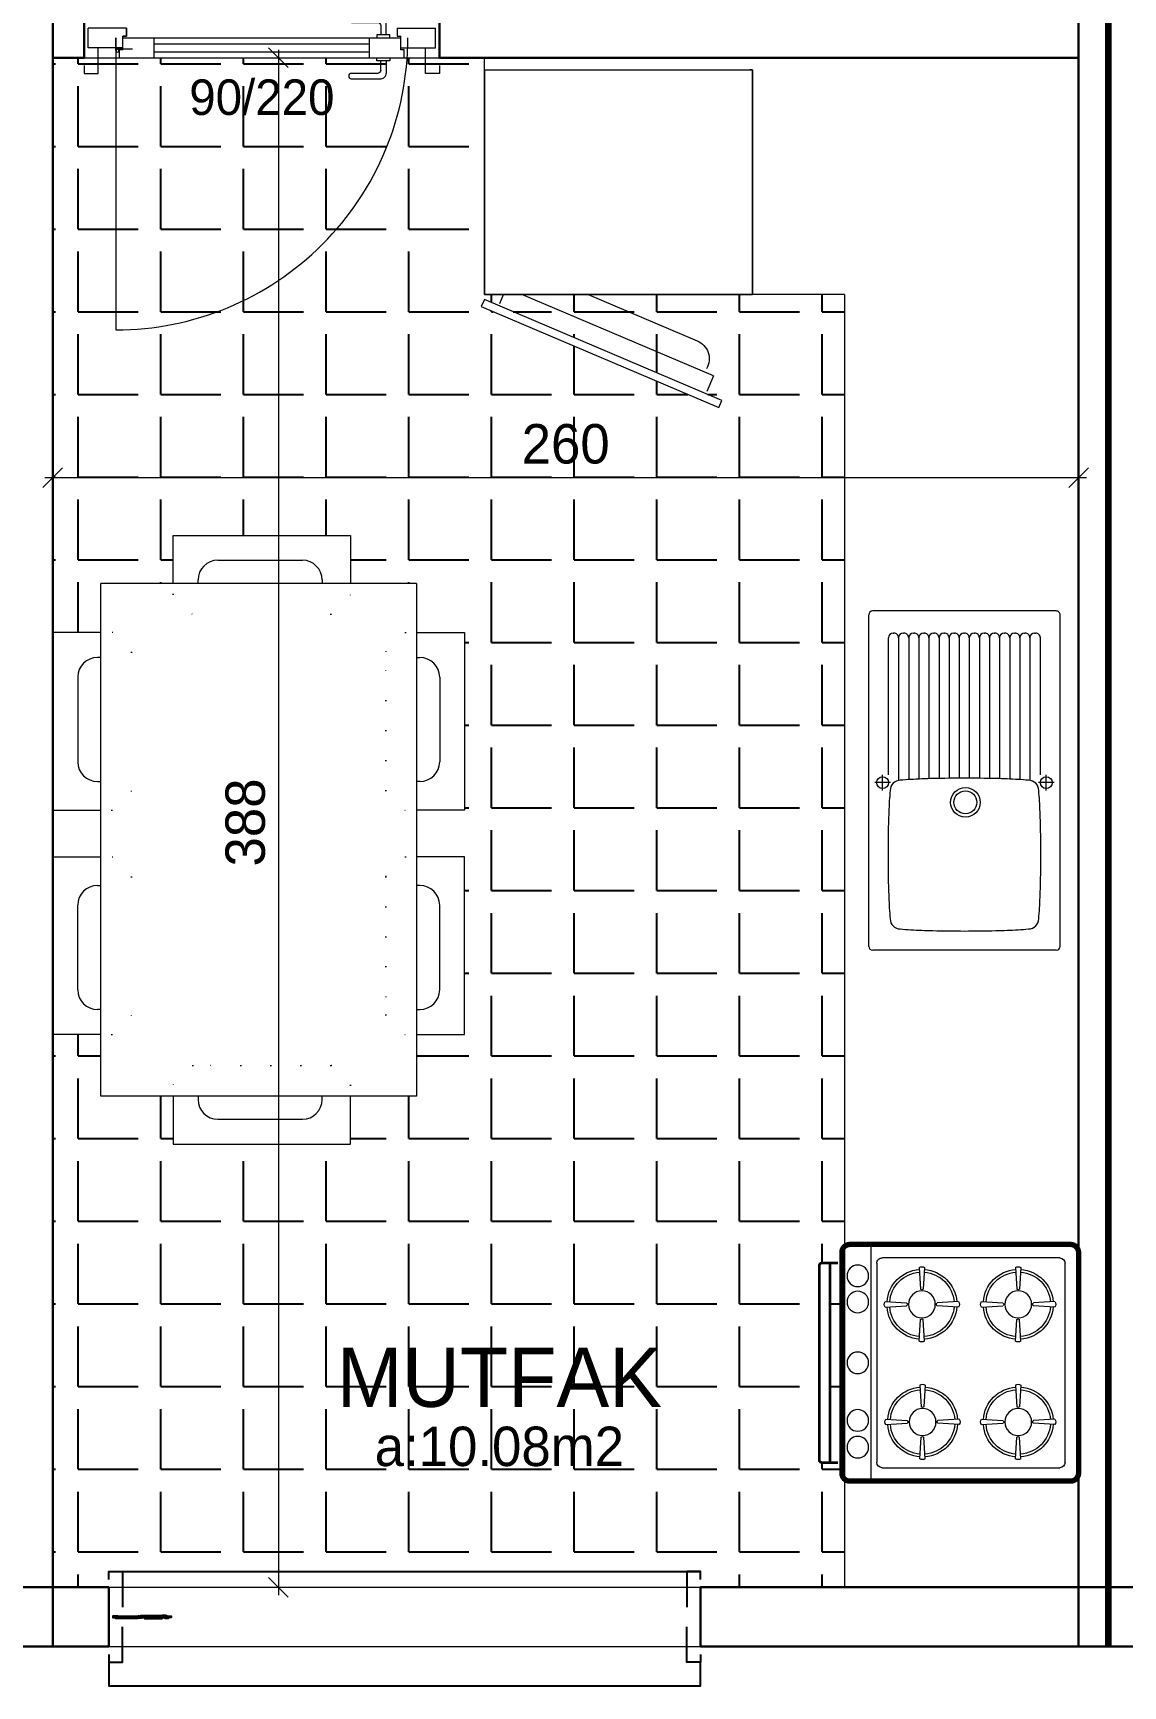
# Model space of a CAD drawing. Header units: centimetres. Extents: x 562865 to 1310255, y -148070 to 32737.
# Drawn here: x 617427.7 to 617703.9, y 17065.3 to 17484.3 of the extents above; entities that cross this region are included whole.
import ezdxf
from ezdxf.enums import TextEntityAlignment as Align

# ---------------------------------------------------------------- set-up
doc = ezdxf.new("R2010")
doc.units = ezdxf.units.CM
doc.header["$LTSCALE"] = 2.5
doc.linetypes.add('ACAD_ISO07W100', pattern=[3, 0, -3])
doc.layers.get('0').update_dxf_attribs({"color": 86})
for name, color, linetype in [('alan', 7, 'Continuous'), ('kapi-yazi', 7, 'Continuous'), ('mahal', 7, 'Continuous'), ('pencere', 7, 'Continuous'), ('tarama', 173, 'Continuous')]:
    doc.layers.add(name, color=color, linetype=linetype)
for name, color, linetype, lineweight in [('DUVAR', 4, 'Continuous', 30), ('duvar-kesim', 7, 'Continuous', 0), ('iç ölçü', 106, 'Continuous', 18), ('kapi', 9, 'Continuous', 0), ('kolon', 1, 'Continuous', 53)]:
    doc.layers.add(name, color=color, linetype=linetype, lineweight=lineweight)
doc.styles.add('PINAR', font='comic.ttf')
doc.dimstyles.new('TEMİZ ÖLÇÜ', dxfattribs={"dimtxt": 10, "dimasz": 5, "dimexe": 1.8, "dimexo": 0.625, "dimgap": 3, "dimtad": 1, "dimdec": 0, "dimrnd": 0.5, "dimzin": 1, "dimdsep": 46, "dimtxsty": 'PINAR', "dimblk": 'OBLIQUE', "dimcen": 0.9, "dimdle": 2, "dimclrd": 256, "dimclre": 256, "dimclrt": 7, "dimadec": 0, "dimazin": 0, "dimtfac": 1, "dimtdec": 0, "dimtofl": 0, "dimtmove": 2, "dimatfit": 2, "dimfxl": 10, "dimfxlon": 1, "dimlwd": -1, "dimlwe": -1, "dimarcsym": 0})

# ---------------------------------------------------------------- blocks, each defined once
blk = doc.blocks.new('_Oblique')
at = {"color": 0, "linetype": 'ByBlock', "lineweight": -2}
blk.add_line((-0.5, -0.5), (0.5, 0.5), dxfattribs=at)
blk = doc.blocks.new('*D1233')
at = {"layer": 'Defpoints', "color": 0}
for p in [(617432.67, 17370.68), (617692.67, 17371.57), (617692.67, 17370.68)]:
    blk.add_point(p, dxfattribs=at)
at = {"layer": 'iç ölçü'}
for p, q in [((617430.67, 17371.57), (617694.67, 17371.57)), ((617432.67, 17371.3), (617432.67, 17373.37)), ((617692.67, 17371.3), (617692.67, 17373.37))]:
    blk.add_line(p, q, dxfattribs=at)
at = {"layer": 'iç ölçü', "linetype": 'ByBlock', "xscale": 5, "yscale": 5, "zscale": 5, "rotation": 180}
blk.add_blockref('_Oblique', (617432.67, 17371.57), dxfattribs=at)
at = {"layer": 'iç ölçü', "linetype": 'ByBlock', "xscale": 5, "yscale": 5, "zscale": 5}
blk.add_blockref('_Oblique', (617692.67, 17371.57), dxfattribs=at)
at = {"layer": 'iç ölçü', "color": 7, "insert": (617562.67, 17380.08), "char_height": 10, "attachment_point": 5, "style": 'PINAR'}
blk.add_mtext('260', dxfattribs=at)
blk = doc.blocks.new('*D1234')
at = {"layer": 'Defpoints', "color": 0}
for p in [(617478.79, 17478.01), (617484.05, 17090.3), (617489.86, 17090.3)]:
    blk.add_point(p, dxfattribs=at)
at = {"layer": 'iç ölçü'}
for p, q in [((617489.86, 17480.01), (617489.86, 17088.3)), ((617479.86, 17478.01), (617491.66, 17478.01)), ((617484.67, 17090.3), (617491.66, 17090.3))]:
    blk.add_line(p, q, dxfattribs=at)
at = {"layer": 'iç ölçü', "linetype": 'ByBlock', "xscale": 5, "yscale": 5, "zscale": 5}
for p, rotation in [((617489.86, 17478.01), 90), ((617489.86, 17090.3), 270)]:
    blk.add_blockref('_Oblique', p, dxfattribs=dict(at, rotation=rotation))
at = {"layer": 'iç ölçü', "color": 7, "insert": (617481.5, 17284.16), "char_height": 10, "attachment_point": 5, "rotation": 90, "style": 'PINAR'}
blk.add_mtext('388', dxfattribs=at)
blk = doc.blocks.new('fm-door1')
at = {"linetype": 'Continuous'}
for p, q in [((90, 50), (910, 50)), ((90, 50), (90, 30)), ((190, 50), (190, 0)), ((810, 50), (810, 0)), ((910, 50), (910, 30)), ((0, 25), (0, -25)), ((100, 25), (0, 25)), ((79.7, 31.8), (79.7, -0.3)), ((84, 27.6), (127.8, 27.6)), ((100, 30), (90, 30)), ((100, 30), (100, -5)), ((100, 30), (100, -5)), ((100, 0), (900, 0)), ((910, 30), (900, 30)), ((900, 30), (900, -5)), ((900, 25), (1000, 25)), ((1000, 25), (1000, -25)), ((110, -25), (0, -25)), ((100, -5), (110, -5)), ((110, -5), (100, -5)), ((110, -5), (110, -25)), ((110, -25), (110, -5)), ((890, -25), (890, -5)), ((890, -5), (900, -5)), ((890, -25), (1000, -25))]:
    blk.add_line(p, q, dxfattribs=at)
at = {"color": 8, "linetype": 'Continuous'}
for p, q in [((190, 35), (810, 35)), ((190, 15), (810, 15))]:
    blk.add_line(p, q, dxfattribs=at)
at = {"linetype": 'Continuous'}
for points in [[(857.6, 58.1), (857.6, 88.9, 0.414214), (842.4, 104.1), (758.6, 104.1, 1), (758.6, 88.9), (834.8, 88.9, -0.414214), (842.4, 81.3), (842.4, 58.1)], [(857.6, -8.1), (857.6, -38.9, -0.414214), (842.4, -54.1), (758.6, -54.1, -1), (758.6, -38.9), (834.8, -38.9, 0.414214), (842.4, -31.3), (842.4, -8.1)]]:
    blk.add_lwpolyline(points, format="xyb", dxfattribs=at)
for points in [[(869, 50), (869, 58.1), (831, 58.1), (831, 50)], [(869, 0), (869, -8.1), (831, -8.1), (831, 0)]]:
    blk.add_lwpolyline(points, dxfattribs=at)
blk.add_circle((84, 31.8), 4.26, dxfattribs=at)
blk = doc.blocks.new('fm-win2')
at = {"color": 8, "linetype": 'Continuous'}
for p, q in [((11, 1.4), (11, 0.2)), ((11, 1.4), (54.3, 1.4)), ((11, 0.2), (54.3, 0.2)), ((12, 1.4), (12, 0.2)), ((12.8, 3), (52.5, 3)), ((53.3, 1.4), (53.3, 0.2)), ((54.3, 1.4), (54.3, 0.2)), ((63.9, 0.3), (63.9, -0.9)), ((63.9, 0.3), (103.2, 0.3)), ((64.9, 0.3), (64.9, -0.9)), ((102.2, 0.3), (102.2, -0.9)), ((103.2, 0.3), (103.2, -0.9)), ((12.9, -1.9), (52.3, -1.9)), ((63.9, -0.9), (103.2, -0.9)), ((65.4, -3.3), (101.6, -3.3))]:
    blk.add_line(p, q, dxfattribs=at)
at = {"linetype": 'Continuous'}
for points in [[(7, -1.8), (0, -1.8), (0, 1.8), (7, 1.8)], [(7.5, -1.7), (7.5, -0.1), (7.2, -0.1), (7.2, 0.2), (7.5, 0.2), (7.5, 0.7), (7.2, 0.7), (7.2, 1), (7.5, 1), (7.5, 2), (6.2, 2), (6.2, 2.7), (5.6, 2.7), (5.5, 2), (5.2, 2), (5.4, 3), (12.5, 3), (12.7, 2), (12.4, 2), (12.3, 2.7), (11.7, 2.7), (11.7, 2), (10.5, 2), (10.5, 1), (10.8, 1), (10.8, 0.7), (10.5, 0.7), (10.5, 0.2), (10.8, 0.2), (10.8, -0.1), (10.5, -0.1), (10.5, -1.7), (10.8, -1.7), (10.8, -2), (7.2, -2), (7.2, -1.7)], [(58, 2), (59.2, 2), (59.2, 2.7), (59.8, 2.7), (59.9, 2), (60.2, 2), (60, 3), (52.8, 3), (52.6, 2), (52.9, 2), (53, 2.7), (53.5, 2.7), (53.5, 2), (54.7, 2), (54.7, 1), (54.4, 1), (54.4, 0.7), (54.7, 0.7), (54.7, 0.2), (54.4, 0.2), (54.4, -0.1), (54.7, -0.1), (54.7, -1.7), (54.4, -1.7), (54.4, -2), (58.3, -2), (58.3, -1.7), (58, -1.7), (58, -0.1), (58.3, -0.1), (58.3, 0.2), (58, 0.2), (58, 0.7), (58.3, 0.7), (58.3, 1), (58, 1)], [(63.1, -1.2), (63.1, 0.9), (63.9, 0.9), (63.9, 1.6), (64.4, 1.6), (64.5, 0.9), (64.9, 0.9), (64.7, 1.9), (59.8, 1.9), (59.8, 1.6), (59.9, 1.6), (59.9, 0.8), (59.1, 0.8), (59.1, -0.2), (60.1, -0.2), (60.1, -1.8), (59.1, -1.8), (59.1, -2.3), (57.5, -2.3), (57.5, -3.5), (63.4, -3.5), (63.4, -3.2), (63.1, -3.2), (63.1, -1.4), (63.4, -1.4), (63.4, -1.2)], [(104, -1.4), (103.7, -1.4), (103.7, -1.2), (104, -1.2), (104, 0.9), (103.1, 0.9), (103.1, 1.6), (102.6, 1.6), (102.5, 0.9), (102.2, 0.9), (102.4, 1.9), (107.3, 1.9), (107.3, 1.6), (107.2, 1.6), (107.2, 0.8), (108, 0.8), (108, -0.2), (107, -0.2), (107, -1.8), (108, -1.8), (108, -2.3), (109.5, -2.3), (109.5, -3.5), (103.7, -3.5), (103.7, -3.2), (104, -3.2)], [(109, 0.7), (108.7, 0.7), (108.7, 1), (109, 1), (109, 2), (107.8, 2), (107.8, 2.7), (107.2, 2.7), (107.1, 2), (106.8, 2), (107, 3), (114.4, 3), (114.6, 2), (114.2, 2), (114.1, 2.7), (113.6, 2.7), (113.6, 2), (112.3, 2), (112.3, 1), (112.6, 1), (112.6, 0.7), (112.3, 0.7), (112.3, 0.2), (112.6, 0.2), (112.6, -0.1), (112.3, -0.1), (112.3, -1.7), (112.6, -1.7), (112.6, -2), (108.7, -2), (108.7, -1.7), (109, -1.7), (109, -0.1), (108.7, -0.1), (108.7, 0.2), (109, 0.2)], [(113, -1.8), (120, -1.8), (120, 1.8), (113, 1.8)]]:
    blk.add_lwpolyline(points, close=True, dxfattribs=at)
at = {"color": 8, "linetype": 'Continuous'}
blk.add_lwpolyline([(63.4, 1.9), (65.2, 3.7), (101.8, 3.7), (103.6, 1.9)], dxfattribs=at)
for points in [[(10.9, -1.4), (10.9, -1.9), (12.6, -1.9), (12.6, -0.5), (12.3, -0.5), (12.3, -1), (11.8, -1), (11.8, -0.5), (11.5, -0.5), (11.5, -1.1), (10.7, -1.1), (10.7, -0.5), (10.6, -0.5), (10.6, -1.4)], [(54.3, -1.4), (54.3, -1.9), (52.6, -1.9), (52.6, -0.5), (52.9, -0.5), (52.9, -1), (53.4, -1), (53.4, -0.5), (53.7, -0.5), (53.7, -1.1), (54.5, -1.1), (54.5, -0.5), (54.6, -0.5), (54.6, -1.4)], [(63.2, -2.4), (63.5, -2.4), (63.5, -3.3), (65.2, -3.3), (65.2, -1.6), (64.9, -1.6), (64.9, -2.1), (64.4, -2.1), (64.4, -1.6), (64.1, -1.6), (64.1, -2.1), (63.3, -2.1), (63.3, -1.6), (63.2, -1.6)], [(103.9, -2.4), (103.6, -2.4), (103.6, -3.3), (101.9, -3.3), (101.9, -1.6), (102.2, -1.6), (102.2, -2.1), (102.7, -2.1), (102.7, -1.6), (103, -1.6), (103, -2.1), (103.8, -2.1), (103.8, -1.6), (103.9, -1.6)]]:
    blk.add_lwpolyline(points, close=True, dxfattribs=at)
blk = doc.blocks.new('A$C6E22183B')
at = {"color": 33}
for p, q in [((30.49, 154.3), (75.49, 154.3)), ((30.49, 142.15), (30.49, 154.3)), ((75.49, 154.3), (75.49, 142.15)), ((92.18, 142.15), (12.18, 142.15)), ((12.18, 12.15), (12.18, 142.15)), ((92.18, 142.15), (92.18, 12.15)), ((0, 129.67), (0, 84.67)), ((12.18, 129.67), (0, 129.67)), ((92.18, 129.67), (104.36, 129.67)), ((104.36, 129.67), (104.36, 84.67)), ((0, 84.67), (12.18, 84.67)), ((104.36, 84.67), (92.18, 84.67)), ((0, 27.79), (0, 72.79)), ((0, 72.79), (12.18, 72.79)), ((104.36, 72.79), (92.18, 72.79)), ((104.36, 27.79), (104.36, 72.79)), ((12.18, 27.79), (0, 27.79)), ((92.18, 27.79), (104.36, 27.79)), ((92.18, 12.15), (12.18, 12.15)), ((30.49, 12.15), (30.49, 0)), ((75.49, 0), (75.49, 12.15)), ((30.49, 0), (75.49, 0))]:
    blk.add_line(p, q, dxfattribs=at)
for p, q in [((41.83, 148), (63.26, 148)), ((36.83, 142.15), (36.83, 143)), ((68.26, 143), (68.26, 142.15)), ((12.18, 123.34), (11.31, 123.34)), ((92.18, 123.34), (93.06, 123.34)), ((6.31, 118.34), (6.31, 96.37)), ((98.06, 118.34), (98.06, 96.91)), ((11.31, 91.91), (12.18, 91.91)), ((93.06, 91.91), (92.18, 91.91)), ((11.31, 65.55), (12.18, 65.55)), ((93.06, 65.55), (92.18, 65.55)), ((6.31, 39.13), (6.31, 60.55)), ((98.06, 39.13), (98.06, 60.55)), ((12.18, 34.13), (11.31, 34.13)), ((92.18, 34.13), (93.06, 34.13)), ((36.83, 12.15), (36.83, 11.31)), ((68.26, 11.31), (68.26, 12.15)), ((41.83, 6.31), (63.26, 6.31))]:
    blk.add_line(p, q)
at = {"linetype": 'ACAD_ISO07W100'}
for p, q in [((30.49, 139.37), (30.49, 142.15)), ((75.49, 142.15), (75.49, 139.37)), ((84.44, 89.67), (84.44, 124.67)), ((84.44, 67.79), (84.44, 32.79)), ((70.49, 19.93), (35.49, 19.93))]:
    blk.add_line(p, q, dxfattribs=at)
for centre, start, end in [((41.83, 143), 90, 180), ((63.26, 143), 0, 90), ((11.31, 118.34), 90, 180), ((93.06, 118.34), 0, 90), ((11.31, 96.91), 180, 270), ((93.06, 96.91), 270, 0), ((11.31, 60.55), 90, 180), ((93.06, 60.55), 0, 90), ((11.31, 39.13), 180, 270), ((93.06, 39.13), 270, 0), ((41.83, 11.31), 180, 270), ((63.26, 11.31), 270, 0)]:
    blk.add_arc(centre, 5, start, end)
for centre, start, end in [((35.49, 139.37), 180, 270), ((70.49, 139.37), 270, 0), ((14.93, 124.67), 0, 90), ((89.44, 124.67), 90, 180), ((14.93, 89.67), 270, 0), ((89.44, 89.67), 180, 270), ((14.93, 67.79), 0, 90), ((89.44, 67.79), 90, 180), ((14.93, 32.79), 270, 0), ((89.44, 32.79), 180, 270), ((35.49, 14.93), 90, 180), ((70.49, 14.93), 0, 90)]:
    blk.add_arc(centre, 5, start, end, dxfattribs=at)
blk = doc.blocks.new('Buzdlb')
at = {"linetype": 'Continuous'}
for p, q in [((-33.99, -61), (-33.99, -4.04)), ((-33.99, -4.04), (-33.99, -61)), ((28.3, -1), (-28.3, -1)), ((34.01, -4.04), (34.01, -61)), ((-33.29, -61), (-33.99, -61)), ((-33.99, -61), (-33.29, -61)), ((34.01, -61), (-33.29, -61)), ((34.79, -64.1), (-25.43, -89.69))]:
    blk.add_line(p, q, dxfattribs=at)
blk.add_line((-33.99, -61), (34.01, -61))
at = {"color": 8, "linetype": 'Continuous'}
for p, q in [((-26.21, -87.87), (34.01, -62.27)), ((-24.1, -81.65), (24.5, -61)), ((7.7, -61), (-19.95, -72.75)), ((30.09, -63.29), (29.12, -61)), ((34.01, -62.27), (34.79, -64.1)), ((-24.1, -81.65), (-22.42, -85.6)), ((-25.43, -89.69), (-26.21, -87.87))]:
    blk.add_line(p, q, dxfattribs=at)
at = {"linetype": 'Continuous'}
blk.add_lwpolyline([(34.01, -4.04), (-33.29, -4.04), (-33.99, -4.04), (-33.29, -4.04)], dxfattribs=at)
at = {"color": 8, "linetype": 'Continuous'}
blk.add_arc((-17.99, -77.35), 5, 113.0218, 209.5883, dxfattribs=at)
blk = doc.blocks.new('Firin-1')
for p, q in [((-25.48, -3.44), (24.97, -3.44)), ((-26.84, -49.81), (-26.84, -4.81)), ((26.34, -4.81), (26.34, -49.81)), ((-30.25, -52.62), (29.75, -52.62)), ((24.97, -51.17), (-25.48, -51.17))]:
    blk.add_line(p, q)
at = {"color": 8}
for p, q in [((-15.93, -6.01), (-15.59, -11.47)), ((-14.57, -6.01), (-14.91, -11.47)), ((13.88, -6.01), (14.22, -11.47)), ((15.25, -6.01), (14.91, -11.47)), ((-24.57, -14.64), (-19.11, -14.99)), ((-24.57, -16.01), (-19.11, -15.67)), ((-5.94, -14.64), (-11.39, -14.99)), ((-5.94, -16.01), (-11.39, -15.67)), ((5.25, -14.64), (10.71, -14.99)), ((5.25, -16.01), (10.71, -15.67)), ((23.88, -14.64), (18.42, -14.99)), ((23.88, -16.01), (18.42, -15.67)), ((-15.93, -24.64), (-15.59, -19.19)), ((-14.57, -24.64), (-14.91, -19.19)), ((13.88, -24.64), (14.22, -19.19)), ((15.25, -24.64), (14.91, -19.19)), ((-15.93, -30.27), (-15.59, -35.73)), ((-14.57, -30.27), (-14.91, -35.73)), ((13.88, -30.43), (14.22, -35.89)), ((15.25, -30.43), (14.91, -35.89)), ((-24.57, -38.9), (-19.11, -39.24)), ((-24.57, -40.27), (-19.11, -39.92)), ((-5.94, -38.9), (-11.39, -39.24)), ((-5.94, -40.27), (-11.39, -39.92)), ((5.25, -39.07), (10.71, -39.41)), ((5.25, -40.43), (10.71, -40.09)), ((23.88, -39.07), (18.42, -39.41)), ((23.88, -40.43), (18.42, -40.09)), ((-15.93, -48.9), (-15.59, -43.44)), ((-14.57, -48.9), (-14.91, -43.44)), ((13.88, -49.06), (14.22, -43.61)), ((15.25, -49.06), (14.91, -43.61))]:
    blk.add_line(p, q, dxfattribs=at)
at = {"const_width": 1.36}
blk.add_lwpolyline([(29.75, -2.08), (29.75, -57.99, -0.414214), (27.7, -60.03), (-28.21, -60.03, -0.414214), (-30.25, -57.99), (-30.25, -2.08, -0.414214), (-28.21, -0.03), (27.7, -0.03, -0.414214)], format="xyb", close=True, dxfattribs=at)
at = {"color": 8, "const_width": 0.682}
for points in [[(-25.53, -61.03), (-25.53, -65.08)], [(-25.53, -63.03), (25.03, -63.03)], [(25.03, -65.08), (25.03, -61.03)], [(-24.85, -65.76), (24.34, -65.76)]]:
    blk.add_lwpolyline(points, dxfattribs=at)
for points in [[(-25.53, -65.08, 0.414214), (-24.85, -65.76, 0.414214)], [(24.34, -65.76, 0.414214), (25.03, -65.08, 0.414214)]]:
    blk.add_lwpolyline(points, format="xyb", dxfattribs=at)
at = {"color": 8}
for centre, radius in [((-15.25, -15.33), 3.41), ((14.56, -15.33), 3.41), ((-15.25, -39.58), 3.41), ((14.56, -39.75), 3.41), ((-21.65, -55.99), 2.73), ((-14.86, -55.99), 2.73), ((-0.25, -55.99), 2.73), ((15.16, -55.99), 2.73), ((21.78, -55.99), 2.73)]:
    blk.add_circle(centre, radius, dxfattribs=at)
for centre, start, end in [((-25.48, -4.81), 90, 180), ((24.97, -4.81), 0, 90), ((-25.48, -49.81), 180, 270), ((24.97, -49.81), 270, 0)]:
    blk.add_arc(centre, 1.36, start, end)
for centre, radius, start, end in [((-15.25, -15.33), 8.86, 94.2199, 175.7801), ((-15.25, -15.33), 8.18, 94.2736, 175.7264), ((-15.25, -6.9), 1.12, 52.346, 127.654), ((-15.25, -15.33), 8.18, 4.2736, 85.7264), ((-15.25, -15.33), 8.86, 4.2199, 85.7801), ((14.56, -15.33), 8.86, 94.2199, 175.7801), ((14.56, -15.33), 8.18, 94.2736, 175.7264), ((14.56, -6.9), 1.12, 52.346, 127.654), ((14.56, -15.33), 8.18, 4.2736, 85.7264), ((14.56, -15.33), 8.86, 4.2199, 85.7801), ((-15.25, -11.23), 0.415, 214.85, 325.15), ((14.56, -11.23), 0.415, 214.85, 325.15), ((-23.68, -15.33), 1.12, 142.346, 217.654), ((-15.25, -15.33), 8.86, 184.2199, 265.7801), ((-15.25, -15.33), 8.18, 184.2736, 265.7264), ((-19.35, -15.33), 0.415, 304.85, 55.15), ((-15.25, -15.33), 8.18, 274.2736, 355.7264), ((-15.25, -15.33), 8.86, 274.2199, 355.7801), ((-11.16, -15.33), 0.415, 124.85, 235.15), ((-6.82, -15.33), 1.12, 322.346, 37.654), ((6.14, -15.33), 1.12, 142.346, 217.654), ((14.56, -15.33), 8.86, 184.2199, 265.7801), ((14.56, -15.33), 8.18, 184.2736, 265.7264), ((10.47, -15.33), 0.415, 304.85, 55.15), ((14.56, -15.33), 8.18, 274.2736, 355.7264), ((14.56, -15.33), 8.86, 274.2199, 355.7801), ((18.66, -15.33), 0.415, 124.85, 235.15), ((22.99, -15.33), 1.12, 322.346, 37.654), ((-15.25, -19.42), 0.415, 34.85, 145.15), ((14.56, -19.42), 0.415, 34.85, 145.15), ((-15.25, -23.76), 1.12, 232.346, 307.654), ((14.56, -23.76), 1.12, 232.346, 307.654), ((-15.25, -39.58), 8.86, 94.2199, 175.7801), ((-15.25, -39.58), 8.18, 94.2736, 175.7264), ((-15.25, -31.15), 1.12, 52.346, 127.654), ((-15.25, -39.58), 8.18, 4.2736, 85.7264), ((-15.25, -39.58), 8.86, 4.2199, 85.7801), ((14.56, -39.75), 8.86, 94.2199, 175.7801), ((14.56, -39.75), 8.18, 94.2736, 175.7264), ((14.56, -31.32), 1.12, 52.346, 127.654), ((14.56, -39.75), 8.18, 4.2736, 85.7264), ((14.56, -39.75), 8.86, 4.2199, 85.7801), ((-15.25, -35.49), 0.415, 214.85, 325.15), ((14.56, -35.65), 0.415, 214.85, 325.15), ((-23.68, -39.58), 1.12, 142.346, 217.654), ((-15.25, -39.58), 8.86, 184.2199, 265.7801), ((-15.25, -39.58), 8.18, 184.2736, 265.7264), ((-19.35, -39.58), 0.415, 304.85, 55.15), ((-15.25, -39.58), 8.18, 274.2736, 355.7264), ((-15.25, -39.58), 8.86, 274.2199, 355.7801), ((-11.16, -39.58), 0.415, 124.85, 235.15), ((-6.82, -39.58), 1.12, 322.346, 37.654), ((6.14, -39.75), 1.12, 142.346, 217.654), ((14.56, -39.75), 8.86, 184.2199, 265.7801), ((14.56, -39.75), 8.18, 184.2736, 265.7264), ((10.47, -39.75), 0.415, 304.85, 55.15), ((14.56, -39.75), 8.18, 274.2736, 355.7264), ((14.56, -39.75), 8.86, 274.2199, 355.7801), ((18.66, -39.75), 0.415, 124.85, 235.15), ((22.99, -39.75), 1.12, 322.346, 37.654), ((-15.25, -43.68), 0.415, 34.85, 145.15), ((14.56, -43.84), 0.415, 34.85, 145.15), ((-15.25, -48.01), 1.12, 232.346, 307.654), ((14.56, -48.18), 1.12, 232.346, 307.654)]:
    blk.add_arc(centre, radius, start, end, dxfattribs=at)
blk = doc.blocks.new('Evye-2')
for p, q in [((-37.5, -23), (-37.5, 23.5)), ((-36.5, 24.5), (47.5, 24.5)), ((3, 21), (7, 21)), ((5, 19), (5, 23)), ((48.5, -23), (48.5, 23.5)), ((3, -20.5), (7, -20.5)), ((5, -22.5), (5, -18.5)), ((-36.5, -24), (47.5, -24))]:
    blk.add_line(p, q)
at = {"color": 8}
for p, q in [((41.7, 16.9366), (5.5459, 16.9366)), ((7, 19.5), (41.7, 19.5)), ((42.9, 18.3), (42.9, 18.1366)), ((41.7, 14.3766), (6, 14.3766)), ((42.9, 15.7366), (42.9, 15.5766)), ((42.9, 13.1766), (42.9, 13.0166)), ((41.7, 11.8166), (6, 11.8166)), ((41.7, 9.2566), (6, 9.2566)), ((42.9, 10.6166), (42.9, 10.4566)), ((41.7, 6.6966), (6.0519, 6.6966)), ((42.9, 8.0566), (42.9, 7.8966)), ((42.9, 5.4966), (42.9, 5.3366)), ((41.7, 4.1366), (6.0917, 4.1366)), ((41.7, 1.5766), (6.1117, 1.5766)), ((42.9, 2.9366), (42.9, 2.7766)), ((42.9, 0.3766), (42.9, 0.2166)), ((41.7, -3.5434), (6.0928, -3.5434)), ((41.7, -0.9834), (6.1121, -0.9834)), ((42.9, -2.1834), (42.9, -2.3434)), ((41.7, -6.1034), (6.0537, -6.1034)), ((42.9, -4.7434), (42.9, -4.9034)), ((42.9, -7.3034), (42.9, -7.4634)), ((41.7, -8.6634), (6, -8.6634)), ((41.7, -11.2234), (6, -11.2234)), ((42.9, -9.8634), (42.9, -10.0234)), ((42.9, -12.4234), (42.9, -12.5834)), ((41.7, -16.3434), (5.5602, -16.3434)), ((41.7, -13.7834), (6, -13.7834)), ((42.9, -14.9834), (42.9, -15.1434)), ((7, -19), (41.7, -19)), ((42.9, -17.5434), (42.9, -17.8))]:
    blk.add_line(p, q, dxfattribs=at)
for centre, radius in [((5, 21), 1.5), ((0, 0), 3.75), ((0, 0), 2.9), ((5, -20.5), 1.5)]:
    blk.add_circle(centre, radius)
for centre, radius, start, end in [((-36.5, 23.5), 1, 90, 180), ((47.5, 23.5), 1, 0, 90), ((-29.5, 16.5), 2.5831, 90, 180), ((-22.9779, -47.8015), 67.2017, 93.313256, 95.56949), ((-17.2225, -147.2206), 166.7873, 91.373663, 93.313194), ((-13.2502, -312.8726), 332.4869, 89.999972, 91.373679), ((-13.2498, -312.8726), 332.4869, 88.626321, 90.000028), ((-9.2775, -147.2206), 166.7873, 86.686806, 88.626337), ((-3.5221, -47.8011), 67.2014, 84.430506, 86.686741), ((3, 16.5), 2.5831, 0, 90), ((134.2205, 4.2225), 166.7873, 176.686806, 178.626337), ((34.8012, 9.9778), 67.2016, 174.430498, 176.686733), ((-61.3012, 9.9779), 67.2016, 3.313246, 5.569481), ((-160.7205, 4.2225), 166.7873, 1.373663, 3.313194), ((299.8725, 0.2501), 332.4869, 178.626321, 180.000028), ((-326.3725, 0.2501), 332.4869, 359.999972, 1.373679), ((299.8725, 0.2498), 332.4869, 179.999972, 181.373679), ((-326.3726, 0.2498), 332.4869, 358.626321, 0.000028), ((134.2205, -3.7226), 166.7873, 181.373663, 183.313194), ((-160.7205, -3.7226), 166.7873, 356.686806, 358.626337), ((34.8012, -9.4779), 67.2015, 183.313269, 185.569504), ((-29.5, -16), 2.5831, 180, 270), ((3, -16), 2.5831, 270, 0), ((-61.3012, -9.478), 67.2015, 354.430518, 356.686753), ((-22.9779, 48.3014), 67.2017, 264.43051, 266.686744), ((-17.2225, 147.7205), 166.7873, 266.686806, 268.626337), ((-13.2502, 313.3725), 332.4869, 268.626321, 270.000028), ((-13.2498, 313.3725), 332.4869, 269.999972, 271.373679), ((-9.2775, 147.7205), 166.7873, 271.373663, 273.313194), ((-3.5221, 48.301), 67.2014, 273.313238, 275.569472), ((-36.5, -23), 1, 180, 270), ((47.5, -23), 1, 270, 0)]:
    blk.add_arc(centre, radius, start, end)
for centre, start, end in [((41.7, 18.3), 0, 90), ((41.7, 18.1366), 270, 0), ((41.7, 15.7366), 0, 90), ((41.7, 15.5766), 270, 0), ((41.7, 13.1766), 0, 90), ((41.7, 13.0166), 270, 0), ((41.7, 10.6166), 0, 90), ((41.7, 10.4566), 270, 0), ((41.7, 8.0566), 0, 90), ((41.7, 7.8966), 270, 0), ((41.7, 5.4966), 0, 90), ((41.7, 5.3366), 270, 0), ((41.7, 2.9366), 0, 90), ((41.7, 2.7766), 270, 0), ((41.7, 0.3766), 0, 90), ((41.7, 0.2166), 270, 0), ((41.7, -2.1834), 0, 90), ((41.7, -2.3434), 270, 0), ((41.7, -4.7434), 0, 90), ((41.7, -4.9034), 270, 0), ((41.7, -7.3034), 0, 90), ((41.7, -7.4634), 270, 0), ((41.7, -9.8634), 0, 90), ((41.7, -10.0234), 270, 0), ((41.7, -12.4234), 0, 90), ((41.7, -12.5834), 270, 0), ((41.7, -14.9834), 0, 90), ((41.7, -15.1434), 270, 0), ((41.7, -17.5434), 0, 90), ((41.7, -17.8), 270, 0)]:
    blk.add_arc(centre, 1.2, start, end, dxfattribs=at)

msp = doc.modelspace()

# ---------------------------------------------------------------- hatches: boundary and pattern name
at = {"layer": 'tarama'}
h = msp.add_hatch(dxfattribs=at)
h.set_pattern_fill('ANGLE,_O', color=256, scale=3)
h.set_pattern_definition([(0, (0, 0), (0, 20.955), [15.24, -5.715]), (90, (0, 0), (-20.955, 1e-15), [15.24, -5.715])])
h.paths.add_polyline_path([(617633.37, 17418.01), (617568.37, 17418.01), (617596.01, 17406.27, -0.448194), (617598.4, 17399.2, 0.448194), (617596.01, 17406.27), (617568.37, 17418.01), (617542.05, 17418.01), (617542.05, 17478.01), (617530.66, 17478.01), (617440.66, 17478.01), (617432.67, 17478.01), (617432.67, 17332.3), (617444.85, 17332.3), (617444.85, 17344.78), (617463.16, 17344.78), (617463.16, 17356.93), (617508.16, 17356.93), (617508.16, 17344.78), (617524.85, 17344.78), (617524.85, 17332.3), (617537.03, 17332.3), (617537.03, 17287.3), (617524.85, 17287.3), (617524.85, 17275.42), (617537.03, 17275.42), (617537.03, 17230.42), (617524.85, 17230.42), (617524.85, 17214.78), (617508.16, 17214.78), (617508.16, 17202.63), (617463.16, 17202.63), (617463.16, 17214.78), (617444.85, 17214.78), (617444.85, 17230.42), (617432.67, 17230.42), (617432.67, 17090.3), (617446.86, 17090.3), (617450.36, 17090.3), (617450.36, 17094.3), (617593.36, 17094.3), (617593.36, 17090.3), (617596.86, 17090.3), (617633.37, 17090.3), (617633.37, 17117.71, -0.217311), (617632.67, 17119.25), (617632.67, 17175.16, -0.217311), (617633.37, 17176.71)])
h.paths.add_polyline_path([(617627.62, 17172.49), (617629.67, 17172.49), (617629.67, 17121.93), (617627.62, 17121.93, -0.414214), (617626.94, 17122.61), (617626.94, 17171.81, -0.414214)], flags=16)
h.paths.add_polyline_path([(617601.5, 17389.32), (617541.27, 17414.91), (617542.05, 17416.74), (617602.27, 17391.15)], flags=16)
h.paths.add_polyline_path([(617460.82, 17460.31), (617510.51, 17460.31), (617510.51, 17476.06), (617460.82, 17476.06)], flags=24)
h.paths.add_polyline_path([(617510.25, 17117.34), (617581.46, 17117.34), (617581.46, 17134.42), (617510.25, 17134.42)], flags=24)
h.paths.add_polyline_path([(617497.43, 17130.64), (617594.28, 17130.64), (617594.28, 17156.26), (617497.43, 17156.26)], flags=24)
h.paths.add_polyline_path([(617548.27, 17390.59), (617577.06, 17390.59), (617577.06, 17369.57), (617548.27, 17369.57)], flags=24)

# ---------------------------------------------------------------- linework, layer by layer
at = {"layer": 'DUVAR'}
for p, q in [((617692.67, 17853.01), (617692.67, 17075.3)), ((617432.67, 17505.35), (617432.67, 17075.3)), ((617440.66, 17488.01), (617440.66, 17478.01)), ((617530.66, 17488.01), (617530.66, 17478.01)), ((617440.66, 17478.01), (617432.67, 17478.01)), ((617692.67, 17478.01), (617530.66, 17478.01)), ((617355.31, 17090.3), (617446.86, 17090.3)), ((617446.86, 17090.3), (617446.86, 17075.3)), ((617596.86, 17090.3), (617744.13, 17090.3)), ((617596.86, 17090.3), (617596.86, 17075.3)), ((617355.31, 17075.3), (617446.86, 17075.3)), ((617596.86, 17075.3), (617744.13, 17075.3))]:
    msp.add_line(p, q, dxfattribs=at)
at = {"layer": 'duvar-kesim'}
for p, q in [((617440.66, 17478.01), (617530.66, 17478.01)), ((617446.86, 17090.3), (617596.86, 17090.3)), ((617446.86, 17075.3), (617596.86, 17075.3))]:
    msp.add_line(p, q, dxfattribs=at)
at = {"layer": 'iç ölçü'}
for p, q in [((617542.05, 17418.01), (617542.05, 17478.01)), ((617633.37, 17418.01), (617542.05, 17418.01)), ((617633.37, 17418.01), (617633.37, 17090.3))]:
    msp.add_line(p, q, dxfattribs=at)
at = {"layer": 'kapi'}
for points in [[(617440.66, 17476.01), (617440.66, 17474.01), (617444.16, 17474.01), (617444.16, 17480.51)], [(617530.66, 17476.01), (617530.66, 17474.01), (617527.16, 17474.01), (617527.16, 17480.51)]]:
    msp.add_lwpolyline(points, dxfattribs=at)
msp.add_lwpolyline([(617448.66, 17483.01), (617448.66, 17409.01, 0.414214), (617522.66, 17483.01, 0.414214)], format="xyb", dxfattribs=at)
at = {"layer": 'kolon', "color": 6, "lineweight": 100}
msp.add_line((617700.17, 17863.01), (617700.17, 17075.3), dxfattribs=at)
at = {"layer": 'pencere'}
for points in [[(617446.86, 17092.3), (617446.86, 17094.3), (617450.36, 17094.3), (617450.36, 17085.3)], [(617446.86, 17094.3), (617596.86, 17094.3)], [(617596.86, 17092.3), (617596.86, 17094.3), (617593.36, 17094.3), (617593.36, 17085.3)], [(617446.86, 17073.3), (617446.86, 17071.3), (617450.36, 17071.3), (617450.36, 17080.3)], [(617596.86, 17073.3), (617596.86, 17071.3), (617593.36, 17071.3), (617593.36, 17080.3)], [(617446.86, 17071.3), (617446.86, 17065.3), (617596.86, 17065.3), (617596.86, 17071.3)]]:
    msp.add_lwpolyline(points, dxfattribs=at)

# ---------------------------------------------------------------- block references
at = {"layer": 'iç ölçü', "xscale": -1}
msp.add_blockref('Buzdlb', (617576.06, 17479.01), dxfattribs=at)
at = {"layer": 'iç ölçü'}
msp.add_blockref('A$C6E22183B', (617432.67, 17202.63), dxfattribs=at)
at = {"layer": 'iç ölçü', "extrusion": (0, 0, -1), "xscale": -1, "zscale": -1, "rotation": 270}
msp.add_blockref('Evye-2', (-617663.99, 17289.27), dxfattribs=at)
at = {"layer": 'iç ölçü', "xscale": -1, "rotation": 270}
msp.add_blockref('Firin-1', (617692.7, 17147.46), dxfattribs=at)
at = {"layer": 'kapi', "xscale": 0.08799999999973807, "yscale": -0.09999999999854481, "zscale": 0.08800000000000001}
msp.add_blockref('fm-door1', (617441.66, 17483.01), dxfattribs=at)
at = {"layer": 'pencere', "xscale": 0.1233333333334485, "yscale": -0.1, "zscale": 0.1233333333333333}
msp.add_blockref('fm-win2', (617447.86, 17082.8), dxfattribs=at)

# ---------------------------------------------------------------- texts
at = {"layer": 'alan', "style": 'PINAR'}
msp.add_text('a:10.08m2', height=10, dxfattribs=at).set_placement((617545.86, 17121.03), align=Align.CENTER)
at = {"layer": 'kapi-yazi', "style": 'PINAR'}
msp.add_text('90/220', height=9, dxfattribs=at).set_placement((617485.66, 17468.01), align=Align.MIDDLE_CENTER)
at = {"layer": 'mahal', "style": 'PINAR'}
msp.add_text('MUTFAK', height=15, dxfattribs=at).set_placement((617545.86, 17136.03), align=Align.CENTER)

# ---------------------------------------------------------------- dimensions: what is measured, and where the dimension line sits
at = {"layer": 'iç ölçü'}
dim = msp.add_linear_dim(base=(617489.86, 17090.3), p1=(617478.79, 17478.01), p2=(617484.05, 17090.3), angle=90, dimstyle='TEMİZ ÖLÇÜ', override={"dimarcsym": 1}, dxfattribs=at)
dim.commit()
dim.dimension.update_dxf_attribs({"geometry": '*D1234', "text_midpoint": (617481.5, 17284.16)})
dim = msp.add_linear_dim(base=(617692.67, 17371.57), p1=(617432.67, 17370.68), p2=(617692.67, 17370.68), dimstyle='TEMİZ ÖLÇÜ', override={"dimarcsym": 1}, dxfattribs=at)
dim.commit()
dim.dimension.update_dxf_attribs({"geometry": '*D1233', "text_midpoint": (617562.67, 17380.08)})

doc.saveas('drawing.dxf')
